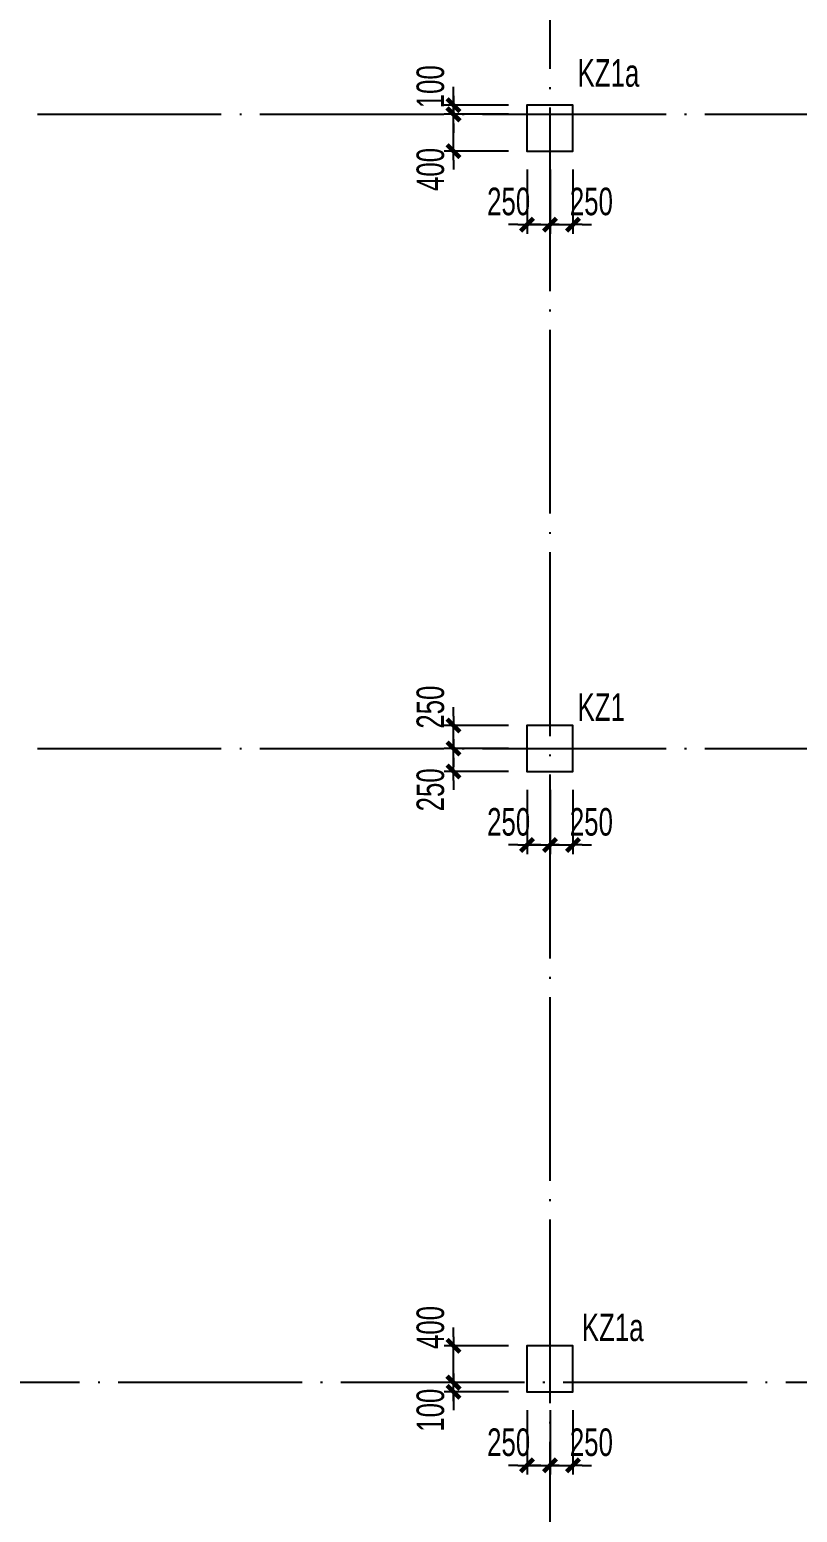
# Model space of a CAD drawing. Extents: x 959592 to 1105020, y -295412 to 379724.
# Drawn here: x 1064387 to 1072737, y 13211 to 29343 of the extents above; entities that cross this region are included whole.
import ezdxf

# ---------------------------------------------------------------- set-up
doc = ezdxf.new("R2010")
doc.units = 0
doc.header["$LTSCALE"] = 1000
doc.header["$MEASUREMENT"] = 0
doc.linetypes.add('DOTE', pattern=[2.42, 2, -0.2, 0.02, -0.2])
doc.layers.get('0').update_dxf_attribs({"linetype": 'CONTINUOUS'})
doc.layers.get('Defpoints').update_dxf_attribs({"linetype": 'CONTINUOUS', "lineweight": 5})
for name, color, linetype in [('COLU', 7, 'CONTINUOUS'), ('COLU_DIM', 3, 'CONTINUOUS'), ('DOTE', 1, 'DOTE'), ('TEXT', 7, 'CONTINUOUS')]:
    doc.layers.add(name, color=color, linetype=linetype)
doc.styles.add('BW_Dim', font='Bweng.shx', dxfattribs={"width": 0.7, "bigfont": 'hztxt.shx'})
doc.dimstyles.new('Cyz_100_100', dxfattribs={"dimtxt": 300, "dimasz": 100, "dimexe": 100, "dimexo": 200, "dimgap": 100, "dimtad": 1, "dimdec": 0, "dimzin": 0, "dimdsep": 46, "dimtxsty": 'BW_Dim', "dimblk": '_bwk', "dimcen": 0, "dimclrt": 7, "dimadec": 0, "dimazin": 0, "dimtfac": 1, "dimtdec": 0, "dimtix": 1, "dimtmove": 2, "dimatfit": 0, "dimfxl": 1, "dimtolj": 1, "dimtzin": 0, "dimarcsym": 0})

# ---------------------------------------------------------------- blocks, each defined once
blk = doc.blocks.new('_bwk')
blk.add_line((-1, 0), (0, 0))
blk.add_lwpolyline([(-0.7, -0.7, 0.5, 0.5, 0), (0.7, 0.7, 0.5, 0.5, 0)], format="xyseb")
blk = doc.blocks.new('*D452')
at = {"layer": 'COLU_DIM', "color": 0, "lineweight": -2, "transparency": 16777216}
for p, q in [((1068997, 28522), (1068997, 28622)), ((1069597, 28422), (1068897, 28422)), ((1068997, 28022), (1068997, 28422)), ((1069597, 28022), (1068897, 28022)), ((1068997, 27922), (1068997, 27822))]:
    blk.add_line(p, q, dxfattribs=at)
at = {"layer": 'Defpoints', "color": 0, "transparency": 16777216}
for p in [(1068997, 28422), (1069797, 28422), (1069797, 28022)]:
    blk.add_point(p, dxfattribs=at)
at = {"layer": 'COLU_DIM', "color": 0, "lineweight": -2, "transparency": 16777216, "xscale": 100, "yscale": 100, "zscale": 100}
for p, rotation in [((1068997, 28422), 270), ((1068997, 28022), 90)]:
    blk.add_blockref('_bwk', p, dxfattribs=dict(at, rotation=rotation))
at = {"layer": 'COLU_DIM', "color": 7, "transparency": 16777216, "insert": (1068747, 27822), "char_height": 300, "attachment_point": 5, "rotation": 90, "style": 'BW_Dim'}
blk.add_mtext('\\A1;400', dxfattribs=at)
blk = doc.blocks.new('*D453')
at = {"layer": 'COLU_DIM', "color": 0, "lineweight": -2, "transparency": 16777216}
for p, q in [((1068997, 28622), (1068997, 28722)), ((1069597, 28522), (1068897, 28522)), ((1069597, 28422), (1068897, 28422)), ((1068997, 28422), (1068997, 28522)), ((1068997, 28322), (1068997, 28222))]:
    blk.add_line(p, q, dxfattribs=at)
at = {"layer": 'Defpoints', "color": 0, "transparency": 16777216}
for p in [(1068997, 28522), (1069797, 28522), (1069797, 28422)]:
    blk.add_point(p, dxfattribs=at)
at = {"layer": 'COLU_DIM', "color": 0, "lineweight": -2, "transparency": 16777216, "xscale": 100, "yscale": 100, "zscale": 100}
for p, rotation in [((1068997, 28522), 270), ((1068997, 28422), 90)]:
    blk.add_blockref('_bwk', p, dxfattribs=dict(at, rotation=rotation))
at = {"layer": 'COLU_DIM', "color": 7, "transparency": 16777216, "insert": (1068747, 28722), "char_height": 300, "attachment_point": 5, "rotation": 90, "style": 'BW_Dim'}
blk.add_mtext('\\A1;100', dxfattribs=at)
blk = doc.blocks.new('*D454')
at = {"layer": 'COLU_DIM', "color": 0, "lineweight": -2, "transparency": 16777216}
for p, q in [((1069797, 27822), (1069797, 27122)), ((1070047, 27822), (1070047, 27122)), ((1069697, 27222), (1069597, 27222)), ((1069797, 27222), (1070047, 27222)), ((1070147, 27222), (1070247, 27222))]:
    blk.add_line(p, q, dxfattribs=at)
at = {"layer": 'Defpoints', "color": 0, "transparency": 16777216}
for p in [(1069797, 28022), (1070047, 28022), (1070047, 27222)]:
    blk.add_point(p, dxfattribs=at)
at = {"layer": 'COLU_DIM', "color": 0, "lineweight": -2, "transparency": 16777216, "xscale": 100, "yscale": 100, "zscale": 100}
blk.add_blockref('_bwk', (1069797, 27222), dxfattribs=at)
at = {"layer": 'COLU_DIM', "color": 0, "lineweight": -2, "transparency": 16777216, "xscale": 100, "yscale": 100, "zscale": 100, "rotation": 180}
blk.add_blockref('_bwk', (1070047, 27222), dxfattribs=at)
at = {"layer": 'COLU_DIM', "color": 7, "transparency": 16777216, "insert": (1069597, 27472), "char_height": 300, "attachment_point": 5, "style": 'BW_Dim'}
blk.add_mtext('\\A1;250', dxfattribs=at)
blk = doc.blocks.new('*D455')
at = {"layer": 'COLU_DIM', "color": 0, "lineweight": -2, "transparency": 16777216}
for p, q in [((1070047, 27822), (1070047, 27122)), ((1070297, 27822), (1070297, 27122)), ((1069947, 27222), (1069847, 27222)), ((1070047, 27222), (1070297, 27222)), ((1070397, 27222), (1070497, 27222))]:
    blk.add_line(p, q, dxfattribs=at)
at = {"layer": 'Defpoints', "color": 0, "transparency": 16777216}
for p in [(1070047, 28022), (1070297, 28022), (1070297, 27222)]:
    blk.add_point(p, dxfattribs=at)
at = {"layer": 'COLU_DIM', "color": 0, "lineweight": -2, "transparency": 16777216, "xscale": 100, "yscale": 100, "zscale": 100}
blk.add_blockref('_bwk', (1070047, 27222), dxfattribs=at)
at = {"layer": 'COLU_DIM', "color": 0, "lineweight": -2, "transparency": 16777216, "xscale": 100, "yscale": 100, "zscale": 100, "rotation": 180}
blk.add_blockref('_bwk', (1070297, 27222), dxfattribs=at)
at = {"layer": 'COLU_DIM', "color": 7, "transparency": 16777216, "insert": (1070497, 27472), "char_height": 300, "attachment_point": 5, "style": 'BW_Dim'}
blk.add_mtext('\\A1;250', dxfattribs=at)
blk = doc.blocks.new('*D456')
at = {"layer": 'COLU_DIM', "color": 0, "lineweight": -2, "transparency": 16777216}
for p, q in [((1068997, 21622), (1068997, 21722)), ((1069597, 21522), (1068897, 21522)), ((1068997, 21272), (1068997, 21522)), ((1069597, 21272), (1068897, 21272)), ((1068997, 21172), (1068997, 21072))]:
    blk.add_line(p, q, dxfattribs=at)
at = {"layer": 'Defpoints', "color": 0, "transparency": 16777216}
for p in [(1068997, 21522), (1069797, 21522), (1069797, 21272)]:
    blk.add_point(p, dxfattribs=at)
at = {"layer": 'COLU_DIM', "color": 0, "lineweight": -2, "transparency": 16777216, "xscale": 100, "yscale": 100, "zscale": 100}
for p, rotation in [((1068997, 21522), 270), ((1068997, 21272), 90)]:
    blk.add_blockref('_bwk', p, dxfattribs=dict(at, rotation=rotation))
at = {"layer": 'COLU_DIM', "color": 7, "transparency": 16777216, "insert": (1068747, 21072), "char_height": 300, "attachment_point": 5, "rotation": 90, "style": 'BW_Dim'}
blk.add_mtext('\\A1;250', dxfattribs=at)
blk = doc.blocks.new('*D457')
at = {"layer": 'COLU_DIM', "color": 0, "lineweight": -2, "transparency": 16777216}
for p, q in [((1068997, 21872), (1068997, 21972)), ((1069597, 21772), (1068897, 21772)), ((1068997, 21522), (1068997, 21772)), ((1069597, 21522), (1068897, 21522)), ((1068997, 21422), (1068997, 21322))]:
    blk.add_line(p, q, dxfattribs=at)
at = {"layer": 'Defpoints', "color": 0, "transparency": 16777216}
for p in [(1068997, 21772), (1069797, 21772), (1069797, 21522)]:
    blk.add_point(p, dxfattribs=at)
at = {"layer": 'COLU_DIM', "color": 0, "lineweight": -2, "transparency": 16777216, "xscale": 100, "yscale": 100, "zscale": 100}
for p, rotation in [((1068997, 21772), 270), ((1068997, 21522), 90)]:
    blk.add_blockref('_bwk', p, dxfattribs=dict(at, rotation=rotation))
at = {"layer": 'COLU_DIM', "color": 7, "transparency": 16777216, "insert": (1068747, 21972), "char_height": 300, "attachment_point": 5, "rotation": 90, "style": 'BW_Dim'}
blk.add_mtext('\\A1;250', dxfattribs=at)
blk = doc.blocks.new('*D458')
at = {"layer": 'COLU_DIM', "color": 0, "lineweight": -2, "transparency": 16777216}
for p, q in [((1069797, 21072), (1069797, 20372)), ((1070047, 21072), (1070047, 20372)), ((1069697, 20472), (1069597, 20472)), ((1069797, 20472), (1070047, 20472)), ((1070147, 20472), (1070247, 20472))]:
    blk.add_line(p, q, dxfattribs=at)
at = {"layer": 'Defpoints', "color": 0, "transparency": 16777216}
for p in [(1069797, 21272), (1070047, 21272), (1070047, 20472)]:
    blk.add_point(p, dxfattribs=at)
at = {"layer": 'COLU_DIM', "color": 0, "lineweight": -2, "transparency": 16777216, "xscale": 100, "yscale": 100, "zscale": 100}
blk.add_blockref('_bwk', (1069797, 20472), dxfattribs=at)
at = {"layer": 'COLU_DIM', "color": 0, "lineweight": -2, "transparency": 16777216, "xscale": 100, "yscale": 100, "zscale": 100, "rotation": 180}
blk.add_blockref('_bwk', (1070047, 20472), dxfattribs=at)
at = {"layer": 'COLU_DIM', "color": 7, "transparency": 16777216, "insert": (1069597, 20722), "char_height": 300, "attachment_point": 5, "style": 'BW_Dim'}
blk.add_mtext('\\A1;250', dxfattribs=at)
blk = doc.blocks.new('*D459')
at = {"layer": 'COLU_DIM', "color": 0, "lineweight": -2, "transparency": 16777216}
for p, q in [((1070047, 21072), (1070047, 20372)), ((1070297, 21072), (1070297, 20372)), ((1069947, 20472), (1069847, 20472)), ((1070047, 20472), (1070297, 20472)), ((1070397, 20472), (1070497, 20472))]:
    blk.add_line(p, q, dxfattribs=at)
at = {"layer": 'Defpoints', "color": 0, "transparency": 16777216}
for p in [(1070047, 21272), (1070297, 21272), (1070297, 20472)]:
    blk.add_point(p, dxfattribs=at)
at = {"layer": 'COLU_DIM', "color": 0, "lineweight": -2, "transparency": 16777216, "xscale": 100, "yscale": 100, "zscale": 100}
blk.add_blockref('_bwk', (1070047, 20472), dxfattribs=at)
at = {"layer": 'COLU_DIM', "color": 0, "lineweight": -2, "transparency": 16777216, "xscale": 100, "yscale": 100, "zscale": 100, "rotation": 180}
blk.add_blockref('_bwk', (1070297, 20472), dxfattribs=at)
at = {"layer": 'COLU_DIM', "color": 7, "transparency": 16777216, "insert": (1070497, 20722), "char_height": 300, "attachment_point": 5, "style": 'BW_Dim'}
blk.add_mtext('\\A1;250', dxfattribs=at)
blk = doc.blocks.new('*D460')
at = {"layer": 'COLU_DIM', "color": 0, "lineweight": -2, "transparency": 16777216}
for p, q in [((1068997, 14722), (1068997, 14822)), ((1069597, 14622), (1068897, 14622)), ((1069597, 14522), (1068897, 14522)), ((1068997, 14522), (1068997, 14622)), ((1068997, 14422), (1068997, 14322))]:
    blk.add_line(p, q, dxfattribs=at)
at = {"layer": 'Defpoints', "color": 0, "transparency": 16777216}
for p in [(1068997, 14622), (1069797, 14622), (1069797, 14522)]:
    blk.add_point(p, dxfattribs=at)
at = {"layer": 'COLU_DIM', "color": 0, "lineweight": -2, "transparency": 16777216, "xscale": 100, "yscale": 100, "zscale": 100}
for p, rotation in [((1068997, 14622), 270), ((1068997, 14522), 90)]:
    blk.add_blockref('_bwk', p, dxfattribs=dict(at, rotation=rotation))
at = {"layer": 'COLU_DIM', "color": 7, "transparency": 16777216, "insert": (1068747, 14322), "char_height": 300, "attachment_point": 5, "rotation": 90, "style": 'BW_Dim'}
blk.add_mtext('\\A1;100', dxfattribs=at)
blk = doc.blocks.new('*D461')
at = {"layer": 'COLU_DIM', "color": 0, "lineweight": -2, "transparency": 16777216}
for p, q in [((1068997, 15122), (1068997, 15222)), ((1069597, 15022), (1068897, 15022)), ((1068997, 14622), (1068997, 15022)), ((1069597, 14622), (1068897, 14622)), ((1068997, 14522), (1068997, 14422))]:
    blk.add_line(p, q, dxfattribs=at)
at = {"layer": 'Defpoints', "color": 0, "transparency": 16777216}
for p in [(1068997, 15022), (1069797, 15022), (1069797, 14622)]:
    blk.add_point(p, dxfattribs=at)
at = {"layer": 'COLU_DIM', "color": 0, "lineweight": -2, "transparency": 16777216, "xscale": 100, "yscale": 100, "zscale": 100}
for p, rotation in [((1068997, 15022), 270), ((1068997, 14622), 90)]:
    blk.add_blockref('_bwk', p, dxfattribs=dict(at, rotation=rotation))
at = {"layer": 'COLU_DIM', "color": 7, "transparency": 16777216, "insert": (1068747, 15222), "char_height": 300, "attachment_point": 5, "rotation": 90, "style": 'BW_Dim'}
blk.add_mtext('\\A1;400', dxfattribs=at)
blk = doc.blocks.new('*D462')
at = {"layer": 'COLU_DIM', "color": 0, "lineweight": -2, "transparency": 16777216}
for p, q in [((1069797, 14322), (1069797, 13622)), ((1070047, 14322), (1070047, 13622)), ((1069697, 13722), (1069597, 13722)), ((1069797, 13722), (1070047, 13722)), ((1070147, 13722), (1070247, 13722))]:
    blk.add_line(p, q, dxfattribs=at)
at = {"layer": 'Defpoints', "color": 0, "transparency": 16777216}
for p in [(1069797, 14522), (1070047, 14522), (1070047, 13722)]:
    blk.add_point(p, dxfattribs=at)
at = {"layer": 'COLU_DIM', "color": 0, "lineweight": -2, "transparency": 16777216, "xscale": 100, "yscale": 100, "zscale": 100}
blk.add_blockref('_bwk', (1069797, 13722), dxfattribs=at)
at = {"layer": 'COLU_DIM', "color": 0, "lineweight": -2, "transparency": 16777216, "xscale": 100, "yscale": 100, "zscale": 100, "rotation": 180}
blk.add_blockref('_bwk', (1070047, 13722), dxfattribs=at)
at = {"layer": 'COLU_DIM', "color": 7, "transparency": 16777216, "insert": (1069597, 13972), "char_height": 300, "attachment_point": 5, "style": 'BW_Dim'}
blk.add_mtext('\\A1;250', dxfattribs=at)
blk = doc.blocks.new('*D463')
at = {"layer": 'COLU_DIM', "color": 0, "lineweight": -2, "transparency": 16777216}
for p, q in [((1070047, 14322), (1070047, 13622)), ((1070297, 14322), (1070297, 13622)), ((1069947, 13722), (1069847, 13722)), ((1070047, 13722), (1070297, 13722)), ((1070397, 13722), (1070497, 13722))]:
    blk.add_line(p, q, dxfattribs=at)
at = {"layer": 'Defpoints', "color": 0, "transparency": 16777216}
for p in [(1070047, 14522), (1070297, 14522), (1070297, 13722)]:
    blk.add_point(p, dxfattribs=at)
at = {"layer": 'COLU_DIM', "color": 0, "lineweight": -2, "transparency": 16777216, "xscale": 100, "yscale": 100, "zscale": 100}
blk.add_blockref('_bwk', (1070047, 13722), dxfattribs=at)
at = {"layer": 'COLU_DIM', "color": 0, "lineweight": -2, "transparency": 16777216, "xscale": 100, "yscale": 100, "zscale": 100, "rotation": 180}
blk.add_blockref('_bwk', (1070297, 13722), dxfattribs=at)
at = {"layer": 'COLU_DIM', "color": 7, "transparency": 16777216, "insert": (1070497, 13972), "char_height": 300, "attachment_point": 5, "style": 'BW_Dim'}
blk.add_mtext('\\A1;250', dxfattribs=at)
blk = doc.blocks.new('*D496')
at = {"layer": 'COLU_DIM', "color": 0, "lineweight": -2, "transparency": 16777216}
for p, q in [((1068997, 28522), (1068997, 28622)), ((1069597, 28422), (1068897, 28422)), ((1068997, 28022), (1068997, 28422)), ((1069597, 28022), (1068897, 28022)), ((1068997, 27922), (1068997, 27822))]:
    blk.add_line(p, q, dxfattribs=at)
at = {"layer": 'Defpoints', "color": 0, "transparency": 16777216}
for p in [(1068997, 28422), (1069797, 28422), (1069797, 28022)]:
    blk.add_point(p, dxfattribs=at)
at = {"layer": 'COLU_DIM', "color": 0, "lineweight": -2, "transparency": 16777216, "xscale": 100, "yscale": 100, "zscale": 100}
for p, rotation in [((1068997, 28422), 270), ((1068997, 28022), 90)]:
    blk.add_blockref('_bwk', p, dxfattribs=dict(at, rotation=rotation))
at = {"layer": 'COLU_DIM', "color": 7, "transparency": 16777216, "insert": (1068747, 27822), "char_height": 300, "attachment_point": 5, "rotation": 90, "style": 'BW_Dim'}
blk.add_mtext('\\A1;400', dxfattribs=at)
blk = doc.blocks.new('*D497')
at = {"layer": 'COLU_DIM', "color": 0, "lineweight": -2, "transparency": 16777216}
for p, q in [((1068997, 28622), (1068997, 28722)), ((1069597, 28522), (1068897, 28522)), ((1069597, 28422), (1068897, 28422)), ((1068997, 28422), (1068997, 28522)), ((1068997, 28322), (1068997, 28222))]:
    blk.add_line(p, q, dxfattribs=at)
at = {"layer": 'Defpoints', "color": 0, "transparency": 16777216}
for p in [(1068997, 28522), (1069797, 28522), (1069797, 28422)]:
    blk.add_point(p, dxfattribs=at)
at = {"layer": 'COLU_DIM', "color": 0, "lineweight": -2, "transparency": 16777216, "xscale": 100, "yscale": 100, "zscale": 100}
for p, rotation in [((1068997, 28522), 270), ((1068997, 28422), 90)]:
    blk.add_blockref('_bwk', p, dxfattribs=dict(at, rotation=rotation))
at = {"layer": 'COLU_DIM', "color": 7, "transparency": 16777216, "insert": (1068747, 28722), "char_height": 300, "attachment_point": 5, "rotation": 90, "style": 'BW_Dim'}
blk.add_mtext('\\A1;100', dxfattribs=at)
blk = doc.blocks.new('*D498')
at = {"layer": 'COLU_DIM', "color": 0, "lineweight": -2, "transparency": 16777216}
for p, q in [((1069797, 27822), (1069797, 27122)), ((1070047, 27822), (1070047, 27122)), ((1069697, 27222), (1069597, 27222)), ((1069797, 27222), (1070047, 27222)), ((1070147, 27222), (1070247, 27222))]:
    blk.add_line(p, q, dxfattribs=at)
at = {"layer": 'Defpoints', "color": 0, "transparency": 16777216}
for p in [(1069797, 28022), (1070047, 28022), (1070047, 27222)]:
    blk.add_point(p, dxfattribs=at)
at = {"layer": 'COLU_DIM', "color": 0, "lineweight": -2, "transparency": 16777216, "xscale": 100, "yscale": 100, "zscale": 100}
blk.add_blockref('_bwk', (1069797, 27222), dxfattribs=at)
at = {"layer": 'COLU_DIM', "color": 0, "lineweight": -2, "transparency": 16777216, "xscale": 100, "yscale": 100, "zscale": 100, "rotation": 180}
blk.add_blockref('_bwk', (1070047, 27222), dxfattribs=at)
at = {"layer": 'COLU_DIM', "color": 7, "transparency": 16777216, "insert": (1069597, 27472), "char_height": 300, "attachment_point": 5, "style": 'BW_Dim'}
blk.add_mtext('\\A1;250', dxfattribs=at)
blk = doc.blocks.new('*D499')
at = {"layer": 'COLU_DIM', "color": 0, "lineweight": -2, "transparency": 16777216}
for p, q in [((1070047, 27822), (1070047, 27122)), ((1070297, 27822), (1070297, 27122)), ((1069947, 27222), (1069847, 27222)), ((1070047, 27222), (1070297, 27222)), ((1070397, 27222), (1070497, 27222))]:
    blk.add_line(p, q, dxfattribs=at)
at = {"layer": 'Defpoints', "color": 0, "transparency": 16777216}
for p in [(1070047, 28022), (1070297, 28022), (1070297, 27222)]:
    blk.add_point(p, dxfattribs=at)
at = {"layer": 'COLU_DIM', "color": 0, "lineweight": -2, "transparency": 16777216, "xscale": 100, "yscale": 100, "zscale": 100}
blk.add_blockref('_bwk', (1070047, 27222), dxfattribs=at)
at = {"layer": 'COLU_DIM', "color": 0, "lineweight": -2, "transparency": 16777216, "xscale": 100, "yscale": 100, "zscale": 100, "rotation": 180}
blk.add_blockref('_bwk', (1070297, 27222), dxfattribs=at)
at = {"layer": 'COLU_DIM', "color": 7, "transparency": 16777216, "insert": (1070497, 27472), "char_height": 300, "attachment_point": 5, "style": 'BW_Dim'}
blk.add_mtext('\\A1;250', dxfattribs=at)
blk = doc.blocks.new('*D500')
at = {"layer": 'COLU_DIM', "color": 0, "lineweight": -2, "transparency": 16777216}
for p, q in [((1068997, 21622), (1068997, 21722)), ((1069597, 21522), (1068897, 21522)), ((1068997, 21272), (1068997, 21522)), ((1069597, 21272), (1068897, 21272)), ((1068997, 21172), (1068997, 21072))]:
    blk.add_line(p, q, dxfattribs=at)
at = {"layer": 'Defpoints', "color": 0, "transparency": 16777216}
for p in [(1068997, 21522), (1069797, 21522), (1069797, 21272)]:
    blk.add_point(p, dxfattribs=at)
at = {"layer": 'COLU_DIM', "color": 0, "lineweight": -2, "transparency": 16777216, "xscale": 100, "yscale": 100, "zscale": 100}
for p, rotation in [((1068997, 21522), 270), ((1068997, 21272), 90)]:
    blk.add_blockref('_bwk', p, dxfattribs=dict(at, rotation=rotation))
at = {"layer": 'COLU_DIM', "color": 7, "transparency": 16777216, "insert": (1068747, 21072), "char_height": 300, "attachment_point": 5, "rotation": 90, "style": 'BW_Dim'}
blk.add_mtext('\\A1;250', dxfattribs=at)
blk = doc.blocks.new('*D501')
at = {"layer": 'COLU_DIM', "color": 0, "lineweight": -2, "transparency": 16777216}
for p, q in [((1068997, 21872), (1068997, 21972)), ((1069597, 21772), (1068897, 21772)), ((1068997, 21522), (1068997, 21772)), ((1069597, 21522), (1068897, 21522)), ((1068997, 21422), (1068997, 21322))]:
    blk.add_line(p, q, dxfattribs=at)
at = {"layer": 'Defpoints', "color": 0, "transparency": 16777216}
for p in [(1068997, 21772), (1069797, 21772), (1069797, 21522)]:
    blk.add_point(p, dxfattribs=at)
at = {"layer": 'COLU_DIM', "color": 0, "lineweight": -2, "transparency": 16777216, "xscale": 100, "yscale": 100, "zscale": 100}
for p, rotation in [((1068997, 21772), 270), ((1068997, 21522), 90)]:
    blk.add_blockref('_bwk', p, dxfattribs=dict(at, rotation=rotation))
at = {"layer": 'COLU_DIM', "color": 7, "transparency": 16777216, "insert": (1068747, 21972), "char_height": 300, "attachment_point": 5, "rotation": 90, "style": 'BW_Dim'}
blk.add_mtext('\\A1;250', dxfattribs=at)
blk = doc.blocks.new('*D502')
at = {"layer": 'COLU_DIM', "color": 0, "lineweight": -2, "transparency": 16777216}
for p, q in [((1069797, 21072), (1069797, 20372)), ((1070047, 21072), (1070047, 20372)), ((1069697, 20472), (1069597, 20472)), ((1069797, 20472), (1070047, 20472)), ((1070147, 20472), (1070247, 20472))]:
    blk.add_line(p, q, dxfattribs=at)
at = {"layer": 'Defpoints', "color": 0, "transparency": 16777216}
for p in [(1069797, 21272), (1070047, 21272), (1070047, 20472)]:
    blk.add_point(p, dxfattribs=at)
at = {"layer": 'COLU_DIM', "color": 0, "lineweight": -2, "transparency": 16777216, "xscale": 100, "yscale": 100, "zscale": 100}
blk.add_blockref('_bwk', (1069797, 20472), dxfattribs=at)
at = {"layer": 'COLU_DIM', "color": 0, "lineweight": -2, "transparency": 16777216, "xscale": 100, "yscale": 100, "zscale": 100, "rotation": 180}
blk.add_blockref('_bwk', (1070047, 20472), dxfattribs=at)
at = {"layer": 'COLU_DIM', "color": 7, "transparency": 16777216, "insert": (1069597, 20722), "char_height": 300, "attachment_point": 5, "style": 'BW_Dim'}
blk.add_mtext('\\A1;250', dxfattribs=at)
blk = doc.blocks.new('*D503')
at = {"layer": 'COLU_DIM', "color": 0, "lineweight": -2, "transparency": 16777216}
for p, q in [((1070047, 21072), (1070047, 20372)), ((1070297, 21072), (1070297, 20372)), ((1069947, 20472), (1069847, 20472)), ((1070047, 20472), (1070297, 20472)), ((1070397, 20472), (1070497, 20472))]:
    blk.add_line(p, q, dxfattribs=at)
at = {"layer": 'Defpoints', "color": 0, "transparency": 16777216}
for p in [(1070047, 21272), (1070297, 21272), (1070297, 20472)]:
    blk.add_point(p, dxfattribs=at)
at = {"layer": 'COLU_DIM', "color": 0, "lineweight": -2, "transparency": 16777216, "xscale": 100, "yscale": 100, "zscale": 100}
blk.add_blockref('_bwk', (1070047, 20472), dxfattribs=at)
at = {"layer": 'COLU_DIM', "color": 0, "lineweight": -2, "transparency": 16777216, "xscale": 100, "yscale": 100, "zscale": 100, "rotation": 180}
blk.add_blockref('_bwk', (1070297, 20472), dxfattribs=at)
at = {"layer": 'COLU_DIM', "color": 7, "transparency": 16777216, "insert": (1070497, 20722), "char_height": 300, "attachment_point": 5, "style": 'BW_Dim'}
blk.add_mtext('\\A1;250', dxfattribs=at)
blk = doc.blocks.new('*D504')
at = {"layer": 'COLU_DIM', "color": 0, "lineweight": -2, "transparency": 16777216}
for p, q in [((1068997, 14722), (1068997, 14822)), ((1069597, 14622), (1068897, 14622)), ((1069597, 14522), (1068897, 14522)), ((1068997, 14522), (1068997, 14622)), ((1068997, 14422), (1068997, 14322))]:
    blk.add_line(p, q, dxfattribs=at)
at = {"layer": 'Defpoints', "color": 0, "transparency": 16777216}
for p in [(1068997, 14622), (1069797, 14622), (1069797, 14522)]:
    blk.add_point(p, dxfattribs=at)
at = {"layer": 'COLU_DIM', "color": 0, "lineweight": -2, "transparency": 16777216, "xscale": 100, "yscale": 100, "zscale": 100}
for p, rotation in [((1068997, 14622), 270), ((1068997, 14522), 90)]:
    blk.add_blockref('_bwk', p, dxfattribs=dict(at, rotation=rotation))
at = {"layer": 'COLU_DIM', "color": 7, "transparency": 16777216, "insert": (1068747, 14322), "char_height": 300, "attachment_point": 5, "rotation": 90, "style": 'BW_Dim'}
blk.add_mtext('\\A1;100', dxfattribs=at)
blk = doc.blocks.new('*D505')
at = {"layer": 'COLU_DIM', "color": 0, "lineweight": -2, "transparency": 16777216}
for p, q in [((1068997, 15122), (1068997, 15222)), ((1069597, 15022), (1068897, 15022)), ((1068997, 14622), (1068997, 15022)), ((1069597, 14622), (1068897, 14622)), ((1068997, 14522), (1068997, 14422))]:
    blk.add_line(p, q, dxfattribs=at)
at = {"layer": 'Defpoints', "color": 0, "transparency": 16777216}
for p in [(1068997, 15022), (1069797, 15022), (1069797, 14622)]:
    blk.add_point(p, dxfattribs=at)
at = {"layer": 'COLU_DIM', "color": 0, "lineweight": -2, "transparency": 16777216, "xscale": 100, "yscale": 100, "zscale": 100}
for p, rotation in [((1068997, 15022), 270), ((1068997, 14622), 90)]:
    blk.add_blockref('_bwk', p, dxfattribs=dict(at, rotation=rotation))
at = {"layer": 'COLU_DIM', "color": 7, "transparency": 16777216, "insert": (1068747, 15222), "char_height": 300, "attachment_point": 5, "rotation": 90, "style": 'BW_Dim'}
blk.add_mtext('\\A1;400', dxfattribs=at)
blk = doc.blocks.new('*D506')
at = {"layer": 'COLU_DIM', "color": 0, "lineweight": -2, "transparency": 16777216}
for p, q in [((1069797, 14322), (1069797, 13622)), ((1070047, 14322), (1070047, 13622)), ((1069697, 13722), (1069597, 13722)), ((1069797, 13722), (1070047, 13722)), ((1070147, 13722), (1070247, 13722))]:
    blk.add_line(p, q, dxfattribs=at)
at = {"layer": 'Defpoints', "color": 0, "transparency": 16777216}
for p in [(1069797, 14522), (1070047, 14522), (1070047, 13722)]:
    blk.add_point(p, dxfattribs=at)
at = {"layer": 'COLU_DIM', "color": 0, "lineweight": -2, "transparency": 16777216, "xscale": 100, "yscale": 100, "zscale": 100}
blk.add_blockref('_bwk', (1069797, 13722), dxfattribs=at)
at = {"layer": 'COLU_DIM', "color": 0, "lineweight": -2, "transparency": 16777216, "xscale": 100, "yscale": 100, "zscale": 100, "rotation": 180}
blk.add_blockref('_bwk', (1070047, 13722), dxfattribs=at)
at = {"layer": 'COLU_DIM', "color": 7, "transparency": 16777216, "insert": (1069597, 13972), "char_height": 300, "attachment_point": 5, "style": 'BW_Dim'}
blk.add_mtext('\\A1;250', dxfattribs=at)
blk = doc.blocks.new('*D507')
at = {"layer": 'COLU_DIM', "color": 0, "lineweight": -2, "transparency": 16777216}
for p, q in [((1070047, 14322), (1070047, 13622)), ((1070297, 14322), (1070297, 13622)), ((1069947, 13722), (1069847, 13722)), ((1070047, 13722), (1070297, 13722)), ((1070397, 13722), (1070497, 13722))]:
    blk.add_line(p, q, dxfattribs=at)
at = {"layer": 'Defpoints', "color": 0, "transparency": 16777216}
for p in [(1070047, 14522), (1070297, 14522), (1070297, 13722)]:
    blk.add_point(p, dxfattribs=at)
at = {"layer": 'COLU_DIM', "color": 0, "lineweight": -2, "transparency": 16777216, "xscale": 100, "yscale": 100, "zscale": 100}
blk.add_blockref('_bwk', (1070047, 13722), dxfattribs=at)
at = {"layer": 'COLU_DIM', "color": 0, "lineweight": -2, "transparency": 16777216, "xscale": 100, "yscale": 100, "zscale": 100, "rotation": 180}
blk.add_blockref('_bwk', (1070297, 13722), dxfattribs=at)
at = {"layer": 'COLU_DIM', "color": 7, "transparency": 16777216, "insert": (1070497, 13972), "char_height": 300, "attachment_point": 5, "style": 'BW_Dim'}
blk.add_mtext('\\A1;250', dxfattribs=at)

msp = doc.modelspace()

# ---------------------------------------------------------------- linework, layer by layer
at = {"layer": 'COLU'}
for points in [[(1070296.647, 28022.432), (1070296.647, 28522.432), (1069796.647, 28522.432), (1069796.647, 28022.432)], [(1070296.647, 28522.432), (1069796.647, 28522.432), (1069796.647, 28022.432), (1070296.647, 28022.432)], [(1070296.647, 21272.432), (1070296.647, 21772.432), (1069796.647, 21772.432), (1069796.647, 21272.432)], [(1070296.647, 21772.432), (1069796.647, 21772.432), (1069796.647, 21272.432), (1070296.647, 21272.432)], [(1070296.647, 14522.432), (1070296.647, 15022.432), (1069796.647, 15022.432), (1069796.647, 14522.432)], [(1070296.647, 15022.432), (1069796.647, 15022.432), (1069796.647, 14522.432), (1070296.647, 14522.432)]]:
    msp.add_lwpolyline(points, close=True, dxfattribs=at)
at = {"layer": 'DOTE', "linetype": 'DOTE'}
for p, q in [((1070046.647, 30917.432), (1070046.647, 12127.432)), ((1054791.647, 28422.432), (1077030.647, 28422.432)), ((1054791.647, 21522.432), (1077030.647, 21522.432)), ((1077030.647, 14622.432), (1054791.647, 14622.432))]:
    msp.add_line(p, q, dxfattribs=at)

# ---------------------------------------------------------------- texts
at = {"layer": 'TEXT', "style": 'BW_Dim', "width": 0.7}
for s, p in [('KZ1a', (1070346.647, 28722.432)), ('KZ1', (1070346.647, 21822.432)), ('KZ1a', (1070393.372, 15074.18))]:
    msp.add_text(s, height=300, dxfattribs=at).set_placement(p)

# ---------------------------------------------------------------- dimensions: what is measured, and where the dimension line sits
at = {"layer": 'COLU_DIM'}
for base, p1, p2, picture, middle in [((1068996.647, 28522.432), (1069796.647, 28422.432), (1069796.647, 28522.432), '*D453', (1068746.647, 28722.432)), ((1068996.647, 28522.432), (1069796.647, 28422.432), (1069796.647, 28522.432), '*D497', (1068746.647, 28722.432)), ((1068996.647, 28422.432), (1069796.647, 28022.432), (1069796.647, 28422.432), '*D452', (1068746.647, 27822.432)), ((1068996.647, 28422.432), (1069796.647, 28022.432), (1069796.647, 28422.432), '*D496', (1068746.647, 27822.432)), ((1068996.647, 21772.432), (1069796.647, 21522.432), (1069796.647, 21772.432), '*D457', (1068746.647, 21972.432)), ((1068996.647, 21772.432), (1069796.647, 21522.432), (1069796.647, 21772.432), '*D501', (1068746.647, 21972.432)), ((1068996.647, 21522.432), (1069796.647, 21272.432), (1069796.647, 21522.432), '*D456', (1068746.647, 21072.432)), ((1068996.647, 21522.432), (1069796.647, 21272.432), (1069796.647, 21522.432), '*D500', (1068746.647, 21072.432)), ((1068996.647, 15022.432), (1069796.647, 14622.432), (1069796.647, 15022.432), '*D461', (1068746.647, 15222.432)), ((1068996.647, 15022.432), (1069796.647, 14622.432), (1069796.647, 15022.432), '*D505', (1068746.647, 15222.432)), ((1068996.647, 14622.432), (1069796.647, 14522.432), (1069796.647, 14622.432), '*D460', (1068746.647, 14322.432)), ((1068996.647, 14622.432), (1069796.647, 14522.432), (1069796.647, 14622.432), '*D504', (1068746.647, 14322.432))]:
    dim = msp.add_linear_dim(base=base, p1=p1, p2=p2, angle=90, dimstyle='Cyz_100_100', dxfattribs=at)
    dim.commit()
    dim.dimension.update_dxf_attribs({"geometry": picture, "text_midpoint": middle, "dimtype": 160})
for base, p1, p2, picture, middle in [((1070046.647, 27222.432), (1069796.647, 28022.432), (1070046.647, 28022.432), '*D454', (1069596.647, 27472.432)), ((1070046.647, 27222.432), (1069796.647, 28022.432), (1070046.647, 28022.432), '*D498', (1069596.647, 27472.432)), ((1070296.647, 27222.432), (1070046.647, 28022.432), (1070296.647, 28022.432), '*D455', (1070496.647, 27472.432)), ((1070296.647, 27222.432), (1070046.647, 28022.432), (1070296.647, 28022.432), '*D499', (1070496.647, 27472.432)), ((1070046.647, 20472.432), (1069796.647, 21272.432), (1070046.647, 21272.432), '*D458', (1069596.647, 20722.432)), ((1070046.647, 20472.432), (1069796.647, 21272.432), (1070046.647, 21272.432), '*D502', (1069596.647, 20722.432)), ((1070296.647, 20472.432), (1070046.647, 21272.432), (1070296.647, 21272.432), '*D459', (1070496.647, 20722.432)), ((1070296.647, 20472.432), (1070046.647, 21272.432), (1070296.647, 21272.432), '*D503', (1070496.647, 20722.432)), ((1070046.647, 13722.432), (1069796.647, 14522.432), (1070046.647, 14522.432), '*D462', (1069596.647, 13972.432)), ((1070046.647, 13722.432), (1069796.647, 14522.432), (1070046.647, 14522.432), '*D506', (1069596.647, 13972.432)), ((1070296.647, 13722.432), (1070046.647, 14522.432), (1070296.647, 14522.432), '*D463', (1070496.647, 13972.432)), ((1070296.647, 13722.432), (1070046.647, 14522.432), (1070296.647, 14522.432), '*D507', (1070496.647, 13972.432))]:
    dim = msp.add_linear_dim(base=base, p1=p1, p2=p2, dimstyle='Cyz_100_100', dxfattribs=at)
    dim.commit()
    dim.dimension.update_dxf_attribs({"geometry": picture, "text_midpoint": middle, "dimtype": 160})

doc.saveas('drawing.dxf')
